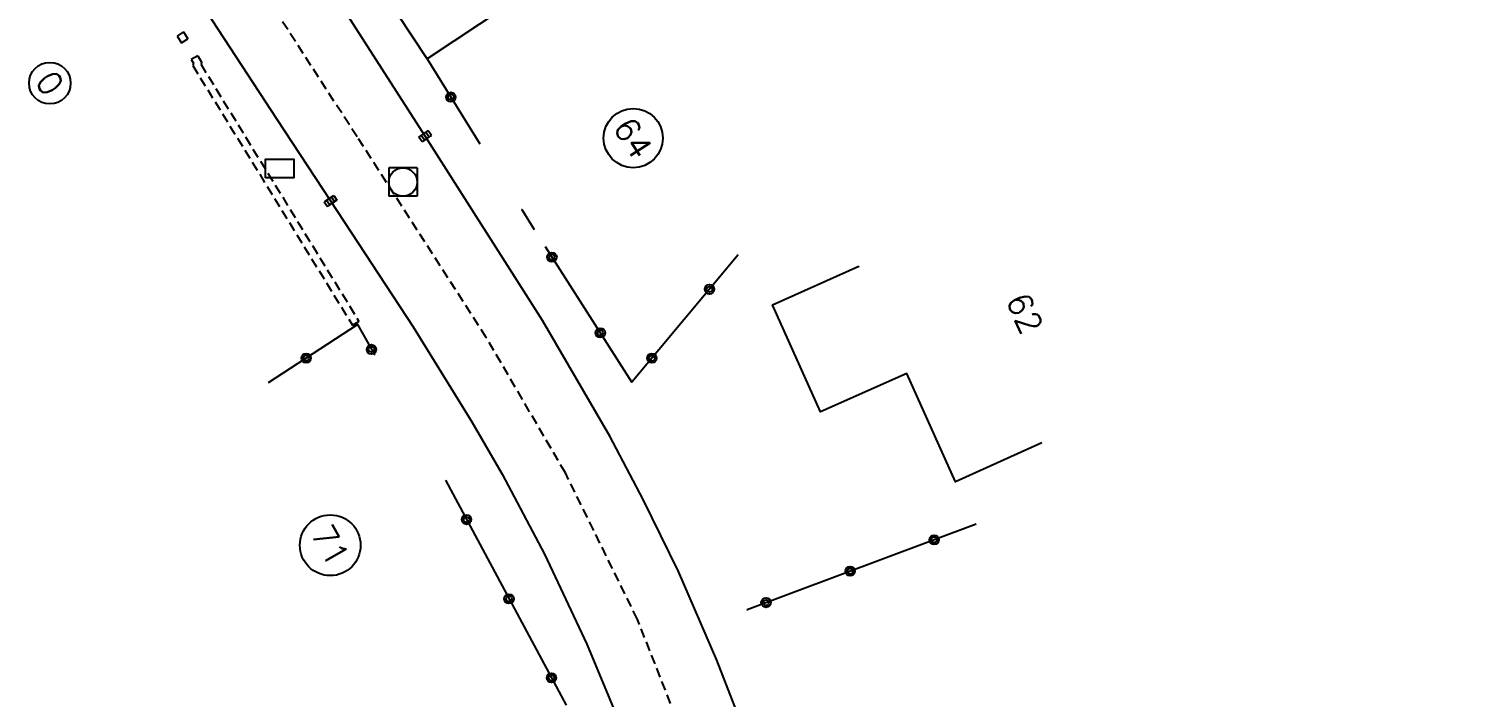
# Model space of a CAD drawing. Header units: millimetres. Extents: x 135000 to 136000, y 129211 to 130000.
# Drawn here: x 135143.9 to 135220.6, y 129700 to 129735.4 of the extents above; entities that cross this region are included whole.
import ezdxf
from ezdxf.enums import TextEntityAlignment as Align

# ---------------------------------------------------------------- set-up
doc = ezdxf.new("R2010")
doc.units = ezdxf.units.MM
doc.linetypes.add('DASHED', pattern=[0.75, 0.5, -0.25])
doc.layers.get('0').update_dxf_attribs({"linetype": 'CONTINUOUS'})
for name, color, linetype in [('W0001', 6, 'DASHED'), ('W0008', 7, 'CONTINUOUS'), ('W0100', 7, 'CONTINUOUS'), ('W0112', 1, 'DASHED'), ('W0322', 7, 'CONTINUOUS'), ('W0400', 7, 'CONTINUOUS'), ('W0420', 7, 'CONTINUOUS'), ('W0991', 7, 'CONTINUOUS'), ('W1102', 7, 'CONTINUOUS'), ('W1471', 7, 'CONTINUOUS')]:
    doc.layers.add(name, color=color, linetype=linetype)
doc.styles.get("Standard").update_dxf_attribs({"font": 'romans.shx', "width": 0.85})

# ---------------------------------------------------------------- blocks, each defined once
blk = doc.blocks.new('T400')
for p, q in [((-0.15, 0.3), (0.15, 0.3)), ((-0.15, -0.25), (-0.15, 0.3)), ((-0.15, 0.15), (0.15, 0.15)), ((-0.15, 0), (0.15, 0)), ((0.15, 0.3), (0.15, -0.25)), ((-0.15, -0.15), (0.15, -0.15)), ((-0.15, -0.25), (-0.15, -0.3)), ((-0.15, -0.3), (0.15, -0.3)), ((0.15, -0.3), (0.15, -0.25))]:
    blk.add_line(p, q)
blk = doc.blocks.new('T420')
for p, q in [((0.75, 0.75), (-0.75, 0.75)), ((-0.75, 0.75), (-0.75, -0.75)), ((0.75, 0.75), (0.75, -0.75)), ((0.75, -0.75), (-0.75, -0.75))]:
    blk.add_line(p, q)
blk.add_ellipse((0, 0), major_axis=(-0.53, 0.53), ratio=1, start_param=3.926991, end_param=10.210176)
blk = doc.blocks.new('T1471')
at = {"color": 0, "linetype": 'Continuous', "flags": 128}
blk.add_lwpolyline([(-0.75, -0.5), (-0.75, 0.5), (0.75, 0.5), (0.75, -0.5), (-0.75, -0.5)], dxfattribs=at)
blk = doc.blocks.new('t322o')
at = {"color": 0, "linetype": 'Continuous'}
for radius in [0.25, 0.15]:
    blk.add_circle((0, 0), radius, dxfattribs=at)

msp = doc.modelspace()

# ---------------------------------------------------------------- linework, layer by layer
at = {"layer": 'W0001'}
msp.add_lwpolyline([(135220.567, 129398.396), (135218.354, 129415.502), (135215.514, 129437.278), (135212.923, 129457.352), (135208.88, 129488.64), (135205.442, 129515.416), (135199.672, 129560.064), (135196.676, 129583.09), (135193.406, 129608.794), (135191.632, 129622.506), (135189.205, 129641.248), (135186.806, 129659.892), (135185.058, 129672.972), (135183.626, 129680.966), (135179.998, 129694.103), (135176.046, 129704.136), (135172.23, 129711.887), (135168.039, 129719.06), (135161.21, 129729.675), (135147.138, 129751.41)], dxfattribs=at)
at = {"layer": 'W0008'}
for points in [[(135196.053, 129611.598), (135193.02, 129635.029), (135192.7, 129637.486), (135188.55, 129669.783), (135187.99, 129673.795), (135187.316, 129677.771), (135186.861, 129680.181), (135186.311, 129682.729), (135185.496, 129686.149), (135184.269, 129690.549), (135183.055, 129694.424), (135181.93, 129697.624), (135180.247, 129701.978), (135178.218, 129706.661), (135176.35, 129710.475), (135174.585, 129713.83), (135171.017, 129719.95), (135164.809, 129729.697), (135149.799, 129753.117)], [(135144.477, 129749.704), (135156.96, 129730.606), (135159.806, 129726.278), (135164.173, 129719.623), (135167.283, 129714.588), (135168.884, 129711.825), (135171.118, 129707.588), (135173.37, 129702.83), (135175.71, 129697.176), (135177.084, 129693.379), (135178.342, 129689.5), (135179.501, 129685.455), (135180.405, 129681.691), (135180.951, 129679.129), (135181.595, 129675.723), (135182.706, 129668.334), (135185.562, 129646.098)]]:
    msp.add_lwpolyline(points, dxfattribs=at)
at = {"layer": 'W0100'}
for points in [[(135169.093, 129736.561), (135164.923, 129733.801), (135160.19, 129740.953)], [(135197.435, 129713.476), (135192.878, 129711.418), (135190.294, 129717.14), (135185.727, 129715.114), (135183.193, 129720.783), (135187.758, 129722.824), (135187.758, 129722.824), (135187.758, 129722.824), (135187.758, 129722.824), (135187.758, 129722.824), (135187.758, 129722.824), (135187.758, 129722.824), (135187.758, 129722.824), (135187.758, 129722.824), (135187.758, 129722.824), (135187.758, 129722.824), (135187.758, 129722.824), (135187.758, 129722.824), (135187.758, 129722.824), (135187.758, 129722.824), (135187.758, 129722.824), (135187.758, 129722.824), (135187.758, 129722.824), (135187.758, 129722.824), (135187.758, 129722.824), (135187.758, 129722.824), (135187.758, 129722.824), (135187.758, 129722.824), (135187.758, 129722.824), (135187.758, 129722.824), (135187.758, 129722.824), (135187.758, 129722.824), (135187.758, 129722.824), (135187.758, 129722.824), (135187.758, 129722.824), (135187.758, 129722.824), (135187.758, 129722.824), (135187.758, 129722.824), (135187.758, 129722.824), (135187.758, 129722.824), (135187.758, 129722.824), (135187.758, 129722.824), (135187.758, 129722.824), (135187.758, 129722.824), (135187.758, 129722.824), (135187.758, 129722.824), (135187.758, 129722.824), (135187.758, 129722.824), (135187.758, 129722.824), (135187.758, 129722.824), (135187.758, 129722.824), (135187.758, 129722.824), (135187.758, 129722.824), (135187.758, 129722.824), (135187.758, 129722.824), (135187.758, 129722.824), (135187.758, 129722.824), (135187.758, 129722.824), (135187.758, 129722.824), (135187.758, 129722.824), (135187.758, 129722.824), (135187.758, 129722.824), (135187.758, 129722.824), (135187.758, 129722.824), (135187.758, 129722.824), (135187.758, 129722.824), (135187.758, 129722.824), (135187.758, 129722.824), (135187.758, 129722.824), (135187.758, 129722.824), (135187.758, 129722.824), (135187.758, 129722.824), (135187.758, 129722.824), (135187.758, 129722.824), (135187.758, 129722.824), (135187.758, 129722.824), (135187.758, 129722.824), (135187.758, 129722.824), (135187.758, 129722.824), (135187.758, 129722.824), (135187.758, 129722.824), (135187.758, 129722.824), (135187.758, 129722.824), (135187.758, 129722.824), (135187.758, 129722.824), (135187.758, 129722.824), (135187.758, 129722.824), (135187.758, 129722.824), (135187.758, 129722.824), (135187.758, 129722.824), (135187.758, 129722.824), (135187.758, 129722.824), (135187.758, 129722.824), (135187.758, 129722.824), (135187.758, 129722.824), (135187.758, 129722.824), (135187.758, 129722.824), (135187.758, 129722.824), (135187.758, 129722.824), (135187.758, 129722.824), (135187.758, 129722.824), (135187.758, 129722.824), (135187.758, 129722.824), (135187.758, 129722.824), (135187.758, 129722.824), (135187.758, 129722.824), (135187.758, 129722.824), (135187.758, 129722.824), (135187.758, 129722.824), (135187.758, 129722.824), (135187.758, 129722.824), (135187.758, 129722.824), (135187.758, 129722.824), (135187.758, 129722.824), (135187.758, 129722.824), (135187.758, 129722.824), (135187.758, 129722.824), (135187.758, 129722.824), (135187.758, 129722.824), (135187.758, 129722.824)]]:
    msp.add_lwpolyline(points, dxfattribs=at)
at = {"layer": 'W0112'}
for points in [[(135152.028, 129735.223), (135151.692, 129735.005), (135151.928, 129734.643), (135152.263, 129734.861), (135152.263, 129734.861), (135152.263, 129734.861), (135152.263, 129734.861), (135152.263, 129734.861), (135152.263, 129734.861), (135152.263, 129734.861), (135152.263, 129734.861), (135152.263, 129734.861), (135152.263, 129734.861), (135152.263, 129734.861), (135152.263, 129734.861), (135152.263, 129734.861), (135152.263, 129734.861), (135152.263, 129734.861), (135152.263, 129734.861), (135152.263, 129734.861), (135152.263, 129734.861), (135152.263, 129734.861), (135152.263, 129734.861), (135152.263, 129734.861), (135152.263, 129734.861), (135152.263, 129734.861), (135152.263, 129734.861), (135152.263, 129734.861), (135152.263, 129734.861), (135152.263, 129734.861), (135152.263, 129734.861), (135152.263, 129734.861), (135152.263, 129734.861), (135152.263, 129734.861), (135152.263, 129734.861), (135152.263, 129734.861), (135152.263, 129734.861), (135152.263, 129734.861), (135152.263, 129734.861), (135152.263, 129734.861), (135152.263, 129734.861), (135152.263, 129734.861), (135152.263, 129734.861), (135152.263, 129734.861), (135152.263, 129734.861), (135152.263, 129734.861), (135152.263, 129734.861), (135152.263, 129734.861), (135152.263, 129734.861), (135152.263, 129734.861), (135152.263, 129734.861), (135152.263, 129734.861), (135152.263, 129734.861), (135152.263, 129734.861), (135152.263, 129734.861), (135152.263, 129734.861), (135152.263, 129734.861), (135152.263, 129734.861), (135152.263, 129734.861), (135152.263, 129734.861), (135152.263, 129734.861), (135152.263, 129734.861), (135152.263, 129734.861), (135152.263, 129734.861), (135152.263, 129734.861), (135152.263, 129734.861), (135152.263, 129734.861), (135152.263, 129734.861), (135152.263, 129734.861), (135152.263, 129734.861), (135152.263, 129734.861), (135152.263, 129734.861), (135152.263, 129734.861), (135152.263, 129734.861), (135152.263, 129734.861), (135152.263, 129734.861), (135152.263, 129734.861), (135152.263, 129734.861), (135152.263, 129734.861), (135152.263, 129734.861), (135152.263, 129734.861), (135152.263, 129734.861), (135152.263, 129734.861), (135152.263, 129734.861), (135152.263, 129734.861), (135152.263, 129734.861), (135152.263, 129734.861), (135152.263, 129734.861), (135152.263, 129734.861), (135152.263, 129734.861), (135152.263, 129734.861), (135152.263, 129734.861), (135152.263, 129734.861), (135152.263, 129734.861), (135152.263, 129734.861), (135152.263, 129734.861), (135152.263, 129734.861), (135152.263, 129734.861), (135152.263, 129734.861), (135152.263, 129734.861), (135152.263, 129734.861), (135152.263, 129734.861), (135152.263, 129734.861), (135152.263, 129734.861), (135152.263, 129734.861), (135152.263, 129734.861), (135152.263, 129734.861), (135152.263, 129734.861), (135152.263, 129734.861), (135152.263, 129734.861), (135152.263, 129734.861), (135152.263, 129734.861), (135152.263, 129734.861), (135152.263, 129734.861), (135152.263, 129734.861), (135152.263, 129734.861), (135152.263, 129734.861), (135152.263, 129734.861), (135152.263, 129734.861), (135152.263, 129734.861)], [(135152.028, 129735.223), (135152.263, 129734.861), (135152.263, 129734.861), (135152.263, 129734.861), (135152.263, 129734.861), (135152.263, 129734.861), (135152.263, 129734.861), (135152.263, 129734.861), (135152.263, 129734.861), (135152.263, 129734.861), (135152.263, 129734.861), (135152.263, 129734.861), (135152.263, 129734.861), (135152.263, 129734.861), (135152.263, 129734.861), (135152.263, 129734.861), (135152.263, 129734.861), (135152.263, 129734.861), (135152.263, 129734.861), (135152.263, 129734.861), (135152.263, 129734.861), (135152.263, 129734.861), (135152.263, 129734.861), (135152.263, 129734.861), (135152.263, 129734.861), (135152.263, 129734.861), (135152.263, 129734.861), (135152.263, 129734.861), (135152.263, 129734.861), (135152.263, 129734.861), (135152.263, 129734.861), (135152.263, 129734.861), (135152.263, 129734.861), (135152.263, 129734.861), (135152.263, 129734.861), (135152.263, 129734.861), (135152.263, 129734.861), (135152.263, 129734.861), (135152.263, 129734.861), (135152.263, 129734.861), (135152.263, 129734.861), (135152.263, 129734.861), (135152.263, 129734.861), (135152.263, 129734.861), (135152.263, 129734.861), (135152.263, 129734.861), (135152.263, 129734.861), (135152.263, 129734.861), (135152.263, 129734.861), (135152.263, 129734.861), (135152.263, 129734.861), (135152.263, 129734.861), (135152.263, 129734.861), (135152.263, 129734.861), (135152.263, 129734.861), (135152.263, 129734.861), (135152.263, 129734.861), (135152.263, 129734.861), (135152.263, 129734.861), (135152.263, 129734.861), (135152.263, 129734.861), (135152.263, 129734.861), (135152.263, 129734.861), (135152.263, 129734.861), (135152.263, 129734.861), (135152.263, 129734.861), (135152.263, 129734.861), (135152.263, 129734.861), (135152.263, 129734.861), (135152.263, 129734.861), (135152.263, 129734.861), (135152.263, 129734.861), (135152.263, 129734.861), (135152.263, 129734.861), (135152.263, 129734.861), (135152.263, 129734.861), (135152.263, 129734.861), (135152.263, 129734.861), (135152.263, 129734.861), (135152.263, 129734.861), (135152.263, 129734.861), (135152.263, 129734.861), (135152.263, 129734.861), (135152.263, 129734.861), (135152.263, 129734.861), (135152.263, 129734.861), (135152.263, 129734.861), (135152.263, 129734.861), (135152.263, 129734.861), (135152.263, 129734.861), (135152.263, 129734.861), (135152.263, 129734.861), (135152.263, 129734.861), (135152.263, 129734.861), (135152.263, 129734.861), (135152.263, 129734.861), (135152.263, 129734.861), (135152.263, 129734.861), (135152.263, 129734.861), (135152.263, 129734.861), (135152.263, 129734.861), (135152.263, 129734.861), (135152.263, 129734.861), (135152.263, 129734.861), (135152.263, 129734.861), (135152.263, 129734.861), (135152.263, 129734.861), (135152.263, 129734.861), (135152.263, 129734.861), (135152.263, 129734.861), (135152.263, 129734.861), (135152.263, 129734.861), (135152.263, 129734.861), (135152.263, 129734.861), (135152.263, 129734.861), (135152.263, 129734.861), (135152.263, 129734.861), (135152.263, 129734.861), (135152.263, 129734.861), (135152.263, 129734.861)], [(135152.779, 129733.964), (135152.437, 129733.756), (135152.555, 129733.561), (135152.521, 129733.437), (135160.968, 129719.697), (135161.309, 129719.907), (135161.309, 129719.907), (135161.309, 129719.907), (135161.309, 129719.907), (135161.309, 129719.907), (135161.309, 129719.907), (135161.309, 129719.907), (135161.309, 129719.907), (135161.309, 129719.907), (135161.309, 129719.907), (135161.309, 129719.907), (135161.309, 129719.907), (135161.309, 129719.907), (135161.309, 129719.907), (135161.309, 129719.907), (135161.309, 129719.907), (135161.309, 129719.907), (135161.309, 129719.907), (135161.309, 129719.907), (135161.309, 129719.907), (135161.309, 129719.907), (135161.309, 129719.907), (135161.309, 129719.907), (135161.309, 129719.907), (135161.309, 129719.907), (135161.309, 129719.907), (135161.309, 129719.907), (135161.309, 129719.907), (135161.309, 129719.907), (135161.309, 129719.907), (135161.309, 129719.907), (135161.309, 129719.907), (135161.309, 129719.907), (135161.309, 129719.907), (135161.309, 129719.907), (135161.309, 129719.907), (135161.309, 129719.907), (135161.309, 129719.907), (135161.309, 129719.907), (135161.309, 129719.907), (135161.309, 129719.907), (135161.309, 129719.907), (135161.309, 129719.907), (135161.309, 129719.907), (135161.309, 129719.907), (135161.309, 129719.907), (135161.309, 129719.907), (135161.309, 129719.907), (135161.309, 129719.907), (135161.309, 129719.907), (135161.309, 129719.907), (135161.309, 129719.907), (135161.309, 129719.907), (135161.309, 129719.907), (135161.309, 129719.907), (135161.309, 129719.907), (135161.309, 129719.907), (135161.309, 129719.907), (135161.309, 129719.907), (135161.309, 129719.907), (135161.309, 129719.907), (135161.309, 129719.907), (135161.309, 129719.907), (135161.309, 129719.907), (135161.309, 129719.907), (135161.309, 129719.907), (135161.309, 129719.907), (135161.309, 129719.907), (135161.309, 129719.907), (135161.309, 129719.907), (135161.309, 129719.907), (135161.309, 129719.907), (135161.309, 129719.907), (135161.309, 129719.907), (135161.309, 129719.907), (135161.309, 129719.907), (135161.309, 129719.907), (135161.309, 129719.907), (135161.309, 129719.907), (135161.309, 129719.907), (135161.309, 129719.907), (135161.309, 129719.907), (135161.309, 129719.907), (135161.309, 129719.907), (135161.309, 129719.907), (135161.309, 129719.907), (135161.309, 129719.907), (135161.309, 129719.907), (135161.309, 129719.907), (135161.309, 129719.907), (135161.309, 129719.907), (135161.309, 129719.907), (135161.309, 129719.907), (135161.309, 129719.907), (135161.309, 129719.907), (135161.309, 129719.907), (135161.309, 129719.907), (135161.309, 129719.907), (135161.309, 129719.907), (135161.309, 129719.907), (135161.309, 129719.907), (135161.309, 129719.907), (135161.309, 129719.907), (135161.309, 129719.907), (135161.309, 129719.907), (135161.309, 129719.907), (135161.309, 129719.907), (135161.309, 129719.907), (135161.309, 129719.907), (135161.309, 129719.907), (135161.309, 129719.907), (135161.309, 129719.907), (135161.309, 129719.907), (135161.309, 129719.907), (135161.309, 129719.907)], [(135152.779, 129733.964), (135152.987, 129733.62), (135152.953, 129733.497), (135161.309, 129719.907), (135161.309, 129719.907), (135161.309, 129719.907), (135161.309, 129719.907), (135161.309, 129719.907), (135161.309, 129719.907), (135161.309, 129719.907), (135161.309, 129719.907), (135161.309, 129719.907), (135161.309, 129719.907), (135161.309, 129719.907), (135161.309, 129719.907), (135161.309, 129719.907), (135161.309, 129719.907), (135161.309, 129719.907), (135161.309, 129719.907), (135161.309, 129719.907), (135161.309, 129719.907), (135161.309, 129719.907), (135161.309, 129719.907), (135161.309, 129719.907), (135161.309, 129719.907), (135161.309, 129719.907), (135161.309, 129719.907), (135161.309, 129719.907), (135161.309, 129719.907), (135161.309, 129719.907), (135161.309, 129719.907), (135161.309, 129719.907), (135161.309, 129719.907), (135161.309, 129719.907), (135161.309, 129719.907), (135161.309, 129719.907), (135161.309, 129719.907), (135161.309, 129719.907), (135161.309, 129719.907), (135161.309, 129719.907), (135161.309, 129719.907), (135161.309, 129719.907), (135161.309, 129719.907), (135161.309, 129719.907), (135161.309, 129719.907), (135161.309, 129719.907), (135161.309, 129719.907), (135161.309, 129719.907), (135161.309, 129719.907), (135161.309, 129719.907), (135161.309, 129719.907), (135161.309, 129719.907), (135161.309, 129719.907), (135161.309, 129719.907), (135161.309, 129719.907), (135161.309, 129719.907), (135161.309, 129719.907), (135161.309, 129719.907), (135161.309, 129719.907), (135161.309, 129719.907), (135161.309, 129719.907), (135161.309, 129719.907), (135161.309, 129719.907), (135161.309, 129719.907), (135161.309, 129719.907), (135161.309, 129719.907), (135161.309, 129719.907), (135161.309, 129719.907), (135161.309, 129719.907), (135161.309, 129719.907), (135161.309, 129719.907), (135161.309, 129719.907), (135161.309, 129719.907), (135161.309, 129719.907), (135161.309, 129719.907), (135161.309, 129719.907), (135161.309, 129719.907), (135161.309, 129719.907), (135161.309, 129719.907), (135161.309, 129719.907), (135161.309, 129719.907), (135161.309, 129719.907), (135161.309, 129719.907), (135161.309, 129719.907), (135161.309, 129719.907), (135161.309, 129719.907), (135161.309, 129719.907), (135161.309, 129719.907), (135161.309, 129719.907), (135161.309, 129719.907), (135161.309, 129719.907), (135161.309, 129719.907), (135161.309, 129719.907), (135161.309, 129719.907), (135161.309, 129719.907), (135161.309, 129719.907), (135161.309, 129719.907), (135161.309, 129719.907), (135161.309, 129719.907), (135161.309, 129719.907), (135161.309, 129719.907), (135161.309, 129719.907), (135161.309, 129719.907), (135161.309, 129719.907), (135161.309, 129719.907), (135161.309, 129719.907), (135161.309, 129719.907), (135161.309, 129719.907), (135161.309, 129719.907), (135161.309, 129719.907), (135161.309, 129719.907), (135161.309, 129719.907), (135161.309, 129719.907), (135161.309, 129719.907), (135161.309, 129719.907), (135161.309, 129719.907), (135161.309, 129719.907), (135161.309, 129719.907), (135161.309, 129719.907), (135161.309, 129719.907)]]:
    msp.add_lwpolyline(points, dxfattribs=at)
at = {"layer": 'W0322'}
for points in [[(135164.923, 129733.795), (135164.923, 129733.795), (135164.923, 129733.795), (135164.923, 129733.795), (135164.923, 129733.795), (135164.923, 129733.795), (135164.923, 129733.795), (135164.923, 129733.795), (135164.923, 129733.795), (135164.923, 129733.795), (135164.923, 129733.795), (135164.923, 129733.795), (135164.923, 129733.795), (135164.923, 129733.795), (135164.923, 129733.795), (135164.923, 129733.795), (135164.923, 129733.795), (135164.923, 129733.795), (135164.923, 129733.795), (135164.923, 129733.795), (135164.923, 129733.795), (135164.923, 129733.795), (135164.923, 129733.795), (135164.923, 129733.795), (135164.923, 129733.795), (135164.923, 129733.795), (135164.923, 129733.795), (135164.923, 129733.795), (135164.923, 129733.795), (135164.923, 129733.795), (135164.923, 129733.795), (135164.923, 129733.795), (135164.923, 129733.795), (135164.923, 129733.795), (135164.923, 129733.795), (135164.923, 129733.795), (135164.923, 129733.795), (135164.923, 129733.795), (135164.923, 129733.795), (135164.923, 129733.795), (135164.923, 129733.795), (135164.923, 129733.795), (135164.923, 129733.795), (135164.923, 129733.795), (135164.923, 129733.795), (135164.923, 129733.795), (135164.923, 129733.795), (135164.923, 129733.795), (135164.923, 129733.795), (135164.923, 129733.795), (135164.923, 129733.795), (135164.923, 129733.795), (135164.923, 129733.795), (135164.923, 129733.795), (135164.923, 129733.795), (135164.923, 129733.795), (135164.923, 129733.795), (135164.923, 129733.795), (135164.923, 129733.795), (135164.923, 129733.795), (135164.923, 129733.795), (135164.923, 129733.795), (135164.923, 129733.795), (135164.923, 129733.795), (135164.923, 129733.795), (135164.923, 129733.795), (135164.923, 129733.795), (135164.923, 129733.795), (135164.923, 129733.795), (135164.923, 129733.795), (135164.923, 129733.795), (135164.923, 129733.795), (135164.923, 129733.795), (135164.923, 129733.795), (135164.923, 129733.795), (135164.923, 129733.795), (135164.923, 129733.795), (135164.923, 129733.795), (135164.923, 129733.795), (135164.923, 129733.795), (135164.923, 129733.795), (135164.923, 129733.795), (135164.923, 129733.795), (135164.923, 129733.795), (135164.923, 129733.795), (135164.923, 129733.795), (135164.923, 129733.795), (135164.923, 129733.795), (135164.923, 129733.795), (135164.923, 129733.795), (135164.923, 129733.795), (135164.923, 129733.795), (135164.923, 129733.795), (135164.923, 129733.795), (135164.923, 129733.795), (135164.923, 129733.795), (135164.923, 129733.795), (135164.923, 129733.795), (135164.923, 129733.795), (135164.923, 129733.795), (135164.923, 129733.795)], [(135164.923, 129733.795), (135164.923, 129733.795), (135164.923, 129733.795), (135164.923, 129733.795), (135164.923, 129733.795), (135164.923, 129733.795), (135164.923, 129733.795), (135164.923, 129733.795), (135164.923, 129733.795), (135164.923, 129733.795), (135164.923, 129733.795), (135164.923, 129733.795), (135164.923, 129733.795), (135164.923, 129733.795), (135164.923, 129733.795), (135164.923, 129733.795), (135164.923, 129733.795), (135164.923, 129733.795), (135164.923, 129733.795), (135167.709, 129729.298)], [(135169.926, 129725.833), (135169.926, 129725.833), (135169.926, 129725.833), (135169.926, 129725.833), (135169.926, 129725.833), (135169.926, 129725.833), (135169.926, 129725.833), (135169.926, 129725.833), (135169.926, 129725.833), (135169.926, 129725.833), (135169.926, 129725.833), (135169.926, 129725.833), (135169.926, 129725.833), (135169.926, 129725.833), (135169.926, 129725.833), (135169.926, 129725.833), (135169.926, 129725.833), (135169.926, 129725.833), (135169.926, 129725.833), (135169.926, 129725.833), (135169.926, 129725.833), (135169.926, 129725.833), (135169.926, 129725.833), (135169.926, 129725.833), (135169.926, 129725.833), (135169.926, 129725.833), (135169.926, 129725.833), (135169.926, 129725.833), (135169.926, 129725.833), (135169.926, 129725.833), (135169.926, 129725.833), (135169.926, 129725.833), (135169.926, 129725.833), (135169.926, 129725.833), (135169.926, 129725.833), (135169.926, 129725.833), (135169.926, 129725.833), (135169.926, 129725.833), (135169.926, 129725.833), (135169.926, 129725.833), (135169.926, 129725.833), (135169.926, 129725.833), (135169.926, 129725.833), (135169.926, 129725.833), (135169.926, 129725.833), (135169.926, 129725.833), (135169.926, 129725.833), (135169.926, 129725.833), (135169.926, 129725.833), (135169.926, 129725.833), (135169.926, 129725.833), (135169.926, 129725.833), (135169.926, 129725.833), (135169.926, 129725.833), (135169.926, 129725.833), (135169.926, 129725.833), (135169.926, 129725.833), (135169.926, 129725.833), (135169.926, 129725.833), (135169.926, 129725.833), (135169.926, 129725.833), (135169.926, 129725.833), (135169.926, 129725.833), (135169.926, 129725.833), (135169.926, 129725.833), (135169.926, 129725.833), (135169.926, 129725.833), (135169.926, 129725.833), (135169.926, 129725.833), (135169.926, 129725.833), (135169.926, 129725.833), (135169.926, 129725.833), (135169.926, 129725.833), (135169.926, 129725.833), (135169.926, 129725.833), (135169.926, 129725.833), (135169.926, 129725.833), (135169.926, 129725.833), (135169.926, 129725.833), (135169.926, 129725.833), (135169.926, 129725.833), (135169.926, 129725.833), (135169.926, 129725.833), (135169.926, 129725.833), (135169.926, 129725.833), (135169.926, 129725.833), (135169.926, 129725.833), (135169.926, 129725.833), (135169.926, 129725.833), (135169.926, 129725.833), (135169.926, 129725.833), (135169.926, 129725.833), (135169.926, 129725.833), (135169.926, 129725.833), (135169.926, 129725.833), (135169.926, 129725.833), (135169.926, 129725.833), (135169.926, 129725.833), (135169.926, 129725.833), (135169.926, 129725.833), (135169.926, 129725.833)], [(135169.926, 129725.833), (135169.926, 129725.833), (135169.926, 129725.833), (135169.926, 129725.833), (135169.926, 129725.833), (135169.926, 129725.833), (135169.926, 129725.833), (135169.926, 129725.833), (135169.926, 129725.833), (135169.926, 129725.833), (135169.926, 129725.833), (135169.926, 129725.833), (135169.926, 129725.833), (135169.926, 129725.833), (135169.926, 129725.833), (135169.926, 129725.833), (135169.926, 129725.833), (135169.926, 129725.833), (135169.926, 129725.833), (135170.581, 129724.771)], [(135181.372, 129723.424), (135175.749, 129716.688), (135171.174, 129723.845), (135171.174, 129723.845), (135171.174, 129723.845), (135171.174, 129723.845), (135171.174, 129723.845), (135171.174, 129723.845), (135171.174, 129723.845), (135171.174, 129723.845), (135171.174, 129723.845), (135171.174, 129723.845), (135171.174, 129723.845), (135171.174, 129723.845), (135171.174, 129723.845), (135171.174, 129723.845), (135171.174, 129723.845), (135171.174, 129723.845), (135171.174, 129723.845), (135171.174, 129723.845), (135171.174, 129723.845), (135171.174, 129723.845), (135171.174, 129723.845), (135171.174, 129723.845), (135171.174, 129723.845), (135171.174, 129723.845), (135171.174, 129723.845), (135171.174, 129723.845), (135171.174, 129723.845), (135171.174, 129723.845), (135171.174, 129723.845), (135171.174, 129723.845), (135171.174, 129723.845), (135171.174, 129723.845), (135171.174, 129723.845), (135171.174, 129723.845), (135171.174, 129723.845), (135171.174, 129723.845), (135171.174, 129723.845), (135171.174, 129723.845), (135171.174, 129723.845), (135171.174, 129723.845), (135171.174, 129723.845), (135171.174, 129723.845), (135171.174, 129723.845), (135171.174, 129723.845), (135171.174, 129723.845), (135171.174, 129723.845), (135171.174, 129723.845), (135171.174, 129723.845), (135171.174, 129723.845), (135171.174, 129723.845), (135171.174, 129723.845), (135171.174, 129723.845), (135171.174, 129723.845), (135171.174, 129723.845), (135171.174, 129723.845), (135171.174, 129723.845), (135171.174, 129723.845), (135171.174, 129723.845), (135171.174, 129723.845), (135171.174, 129723.845), (135171.174, 129723.845), (135171.174, 129723.845), (135171.174, 129723.845), (135171.174, 129723.845), (135171.174, 129723.845), (135171.174, 129723.845), (135171.174, 129723.845), (135171.174, 129723.845), (135171.174, 129723.845), (135171.174, 129723.845), (135171.174, 129723.845), (135171.174, 129723.845), (135171.174, 129723.845), (135171.174, 129723.845), (135171.174, 129723.845), (135171.174, 129723.845), (135171.174, 129723.845), (135171.174, 129723.845), (135171.174, 129723.845), (135171.174, 129723.845), (135171.174, 129723.845), (135171.174, 129723.845), (135171.174, 129723.845), (135171.174, 129723.845), (135171.174, 129723.845), (135171.174, 129723.845), (135171.174, 129723.845), (135171.174, 129723.845), (135171.174, 129723.845), (135171.174, 129723.845), (135171.174, 129723.845), (135171.174, 129723.845), (135171.174, 129723.845), (135171.174, 129723.845), (135171.174, 129723.845), (135171.174, 129723.845), (135171.174, 129723.845), (135171.174, 129723.845), (135171.174, 129723.845)], [(135171.174, 129723.845), (135171.174, 129723.845), (135171.174, 129723.845), (135171.174, 129723.845), (135171.174, 129723.845), (135171.174, 129723.845), (135171.174, 129723.845), (135171.174, 129723.845), (135171.174, 129723.845), (135171.174, 129723.845), (135171.174, 129723.845), (135171.174, 129723.845), (135171.174, 129723.845), (135171.174, 129723.845), (135171.174, 129723.845), (135171.174, 129723.845), (135171.174, 129723.845), (135171.174, 129723.845), (135171.174, 129723.845), (135171.174, 129723.845)], [(135156.526, 129716.662), (135161.24, 129719.734), (135162.123, 129718.144), (135162.123, 129718.144), (135162.123, 129718.144), (135162.123, 129718.144), (135162.123, 129718.144), (135162.123, 129718.144), (135162.123, 129718.144), (135162.123, 129718.144), (135162.123, 129718.144), (135162.123, 129718.144), (135162.123, 129718.144), (135162.123, 129718.144), (135162.123, 129718.144), (135162.123, 129718.144), (135162.123, 129718.144), (135162.123, 129718.144), (135162.123, 129718.144), (135162.123, 129718.144), (135162.123, 129718.144), (135162.123, 129718.144), (135162.123, 129718.144), (135162.123, 129718.144), (135162.123, 129718.144), (135162.123, 129718.144), (135162.123, 129718.144), (135162.123, 129718.144), (135162.123, 129718.144), (135162.123, 129718.144), (135162.123, 129718.144), (135162.123, 129718.144), (135162.123, 129718.144), (135162.123, 129718.144), (135162.123, 129718.144), (135162.123, 129718.144), (135162.123, 129718.144), (135162.123, 129718.144), (135162.123, 129718.144), (135162.123, 129718.144), (135162.123, 129718.144), (135162.123, 129718.144), (135162.123, 129718.144), (135162.123, 129718.144), (135162.123, 129718.144), (135162.123, 129718.144), (135162.123, 129718.144), (135162.123, 129718.144), (135162.123, 129718.144), (135162.123, 129718.144), (135162.123, 129718.144), (135162.123, 129718.144), (135162.123, 129718.144), (135162.123, 129718.144), (135162.123, 129718.144), (135162.123, 129718.144), (135162.123, 129718.144), (135162.123, 129718.144), (135162.123, 129718.144), (135162.123, 129718.144), (135162.123, 129718.144), (135162.123, 129718.144), (135162.123, 129718.144), (135162.123, 129718.144), (135162.123, 129718.144), (135162.123, 129718.144), (135162.123, 129718.144), (135162.123, 129718.144), (135162.123, 129718.144), (135162.123, 129718.144), (135162.123, 129718.144), (135162.123, 129718.144), (135162.123, 129718.144), (135162.123, 129718.144), (135162.123, 129718.144), (135162.123, 129718.144), (135162.123, 129718.144), (135162.123, 129718.144), (135162.123, 129718.144), (135162.123, 129718.144), (135162.123, 129718.144), (135162.123, 129718.144), (135162.123, 129718.144), (135162.123, 129718.144), (135162.123, 129718.144), (135162.123, 129718.144), (135162.123, 129718.144), (135162.123, 129718.144), (135162.123, 129718.144), (135162.123, 129718.144), (135162.123, 129718.144), (135162.123, 129718.144), (135162.123, 129718.144), (135162.123, 129718.144), (135162.123, 129718.144), (135162.123, 129718.144), (135162.123, 129718.144), (135162.123, 129718.144), (135162.123, 129718.144), (135162.123, 129718.144), (135162.123, 129718.144)], [(135162.123, 129718.144), (135162.123, 129718.144), (135162.123, 129718.144), (135162.123, 129718.144), (135162.123, 129718.144), (135162.123, 129718.144), (135162.123, 129718.144), (135162.123, 129718.144), (135162.123, 129718.144), (135162.123, 129718.144), (135162.123, 129718.144), (135162.123, 129718.144), (135162.123, 129718.144), (135162.123, 129718.144), (135162.123, 129718.144), (135162.123, 129718.144), (135162.123, 129718.144), (135162.123, 129718.144), (135162.123, 129718.144), (135162.123, 129718.144)], [(135165.881, 129711.507), (135172.268, 129699.59)], [(135193.968, 129709.181), (135181.844, 129704.649), (135181.844, 129704.649), (135181.844, 129704.649), (135181.844, 129704.649), (135181.844, 129704.649), (135181.844, 129704.649), (135181.844, 129704.649), (135181.844, 129704.649), (135181.844, 129704.649), (135181.844, 129704.649), (135181.844, 129704.649), (135181.844, 129704.649), (135181.844, 129704.649), (135181.844, 129704.649), (135181.844, 129704.649), (135181.844, 129704.649), (135181.844, 129704.649), (135181.844, 129704.649), (135181.844, 129704.649), (135181.844, 129704.649), (135181.844, 129704.649), (135181.844, 129704.649), (135181.844, 129704.649), (135181.844, 129704.649), (135181.844, 129704.649), (135181.844, 129704.649), (135181.844, 129704.649), (135181.844, 129704.649), (135181.844, 129704.649), (135181.844, 129704.649), (135181.844, 129704.649), (135181.844, 129704.649), (135181.844, 129704.649), (135181.844, 129704.649), (135181.844, 129704.649), (135181.844, 129704.649), (135181.844, 129704.649), (135181.844, 129704.649), (135181.844, 129704.649), (135181.844, 129704.649), (135181.844, 129704.649), (135181.844, 129704.649), (135181.844, 129704.649), (135181.844, 129704.649), (135181.844, 129704.649), (135181.844, 129704.649), (135181.844, 129704.649), (135181.844, 129704.649), (135181.844, 129704.649), (135181.844, 129704.649), (135181.844, 129704.649), (135181.844, 129704.649), (135181.844, 129704.649), (135181.844, 129704.649), (135181.844, 129704.649), (135181.844, 129704.649), (135181.844, 129704.649), (135181.844, 129704.649), (135181.844, 129704.649), (135181.844, 129704.649), (135181.844, 129704.649), (135181.844, 129704.649), (135181.844, 129704.649), (135181.844, 129704.649), (135181.844, 129704.649), (135181.844, 129704.649), (135181.844, 129704.649), (135181.844, 129704.649), (135181.844, 129704.649), (135181.844, 129704.649), (135181.844, 129704.649), (135181.844, 129704.649), (135181.844, 129704.649), (135181.844, 129704.649), (135181.844, 129704.649), (135181.844, 129704.649), (135181.844, 129704.649), (135181.844, 129704.649), (135181.844, 129704.649), (135181.844, 129704.649), (135181.844, 129704.649), (135181.844, 129704.649), (135181.844, 129704.649), (135181.844, 129704.649), (135181.844, 129704.649), (135181.844, 129704.649), (135181.844, 129704.649), (135181.844, 129704.649), (135181.844, 129704.649), (135181.844, 129704.649), (135181.844, 129704.649), (135181.844, 129704.649), (135181.844, 129704.649), (135181.844, 129704.649), (135181.844, 129704.649), (135181.844, 129704.649), (135181.844, 129704.649), (135181.844, 129704.649), (135181.844, 129704.649), (135181.844, 129704.649)], [(135181.844, 129704.649), (135181.844, 129704.649), (135181.844, 129704.649), (135181.844, 129704.649), (135181.844, 129704.649), (135181.844, 129704.649), (135181.844, 129704.649), (135181.844, 129704.649), (135181.844, 129704.649), (135181.844, 129704.649), (135181.844, 129704.649), (135181.844, 129704.649), (135181.844, 129704.649), (135181.844, 129704.649), (135181.844, 129704.649), (135181.844, 129704.649), (135181.844, 129704.649), (135181.844, 129704.649), (135181.844, 129704.649), (135181.844, 129704.649)]]:
    msp.add_lwpolyline(points, dxfattribs=at)
at = {"layer": 'W1102'}
for centre, radius in [((135144.954, 129732.51), 1.102), ((135175.822, 129729.605), 1.567), ((135159.789, 129708.057), 1.607)]:
    msp.add_circle(centre, radius, dxfattribs=at)

# ---------------------------------------------------------------- block references
at = {"layer": 'W0322'}
for p, rotation in [((135166.174, 129731.776), 301.779076022276), ((135171.521, 129723.303), 122.5880156745684), ((135179.85, 129721.601), 230.1459889153232), ((135174.079, 129719.3), 122.5880156745684), ((135161.967, 129718.424), 299.0455081529902), ((135158.516, 129717.959), 33.09133576287673), ((135176.806, 129717.954), 230.1459889153232), ((135167.003, 129709.414), 298.1893161395084), ((135191.743, 129708.349), 200.4959017981404), ((135187.294, 129706.686), 200.4959017981404), ((135169.247, 129705.227), 298.1893161395084), ((135182.845, 129705.023), 200.4959017981404), ((135171.491, 129701.04), 298.1893161395084)]:
    msp.add_blockref('t322o', p, dxfattribs=dict(at, rotation=rotation))
at = {"layer": 'W0400'}
for p, rotation in [((135164.809, 129729.697), 124.4842424031549), ((135159.806, 129726.278), 303.3253277293629)]:
    msp.add_blockref('T400', p, dxfattribs=dict(at, rotation=rotation))
at = {"layer": 'W0420'}
msp.add_blockref('T420', (135163.637, 129727.279), dxfattribs=at)
at = {"layer": 'W1471'}
msp.add_blockref('T1471', (135157.108, 129727.992), dxfattribs=at)

# ---------------------------------------------------------------- texts
at = {"layer": 'W0991'}
for s, rotation, p in [('0', 303.32163, (135144.954, 129732.51)), ('64', 302.6122, (135175.822, 129729.605)), ('62', 294.30277, (135196.535, 129720.329)), ('71', 299.51939, (135159.789, 129708.057))]:
    msp.add_text(s, height=1.25, rotation=rotation, dxfattribs=at).set_placement(p, align=Align.MIDDLE)

doc.saveas('drawing.dxf')
